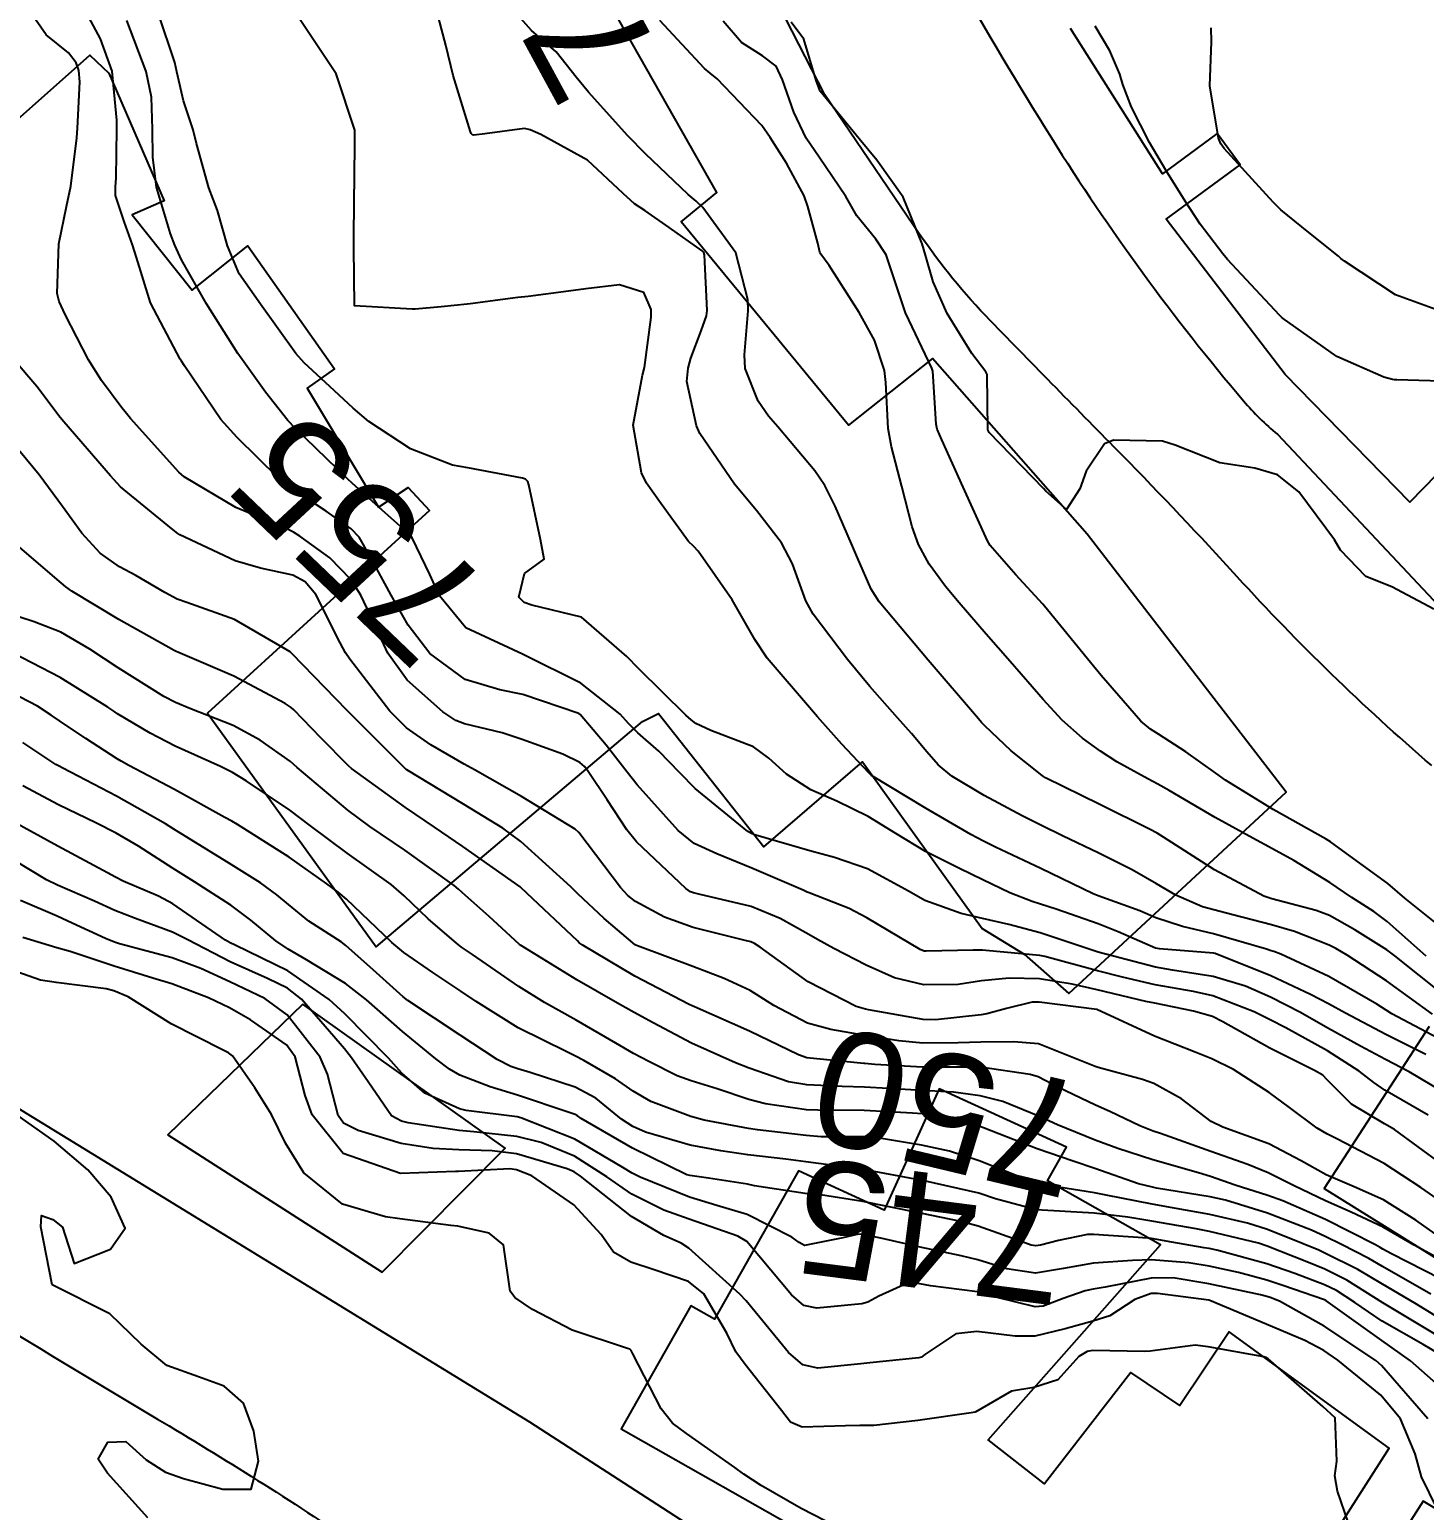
# Model space of a CAD drawing. Header units: metres. Extents: x 318500 to 325275, y 7408834 to 7428799.
# Drawn here: x 321124.9 to 321173.1, y 7409571.8 to 7409623 of the extents above; entities that cross this region are included whole.
import ezdxf
from ezdxf.enums import TextEntityAlignment as Align

# ---------------------------------------------------------------- set-up
doc = ezdxf.new("R2010")
doc.units = ezdxf.units.M
doc.header["$MEASUREMENT"] = 0
for name, color, linetype in [('Cotas', 45, 'Continuous'), ('Curvas de Nivel 1m', 11, 'Continuous'), ('Curvas de Nivel 5m', 15, 'Continuous'), ('Edificações', 30, 'Continuous'), ('Hidrografia', 140, 'Continuous'), ('Vias Primárias', 230, 'Continuous')]:
    doc.layers.add(name, color=color, linetype=linetype)
doc.styles.add('ARIAL', font='arial.ttf')

msp = doc.modelspace()

# ---------------------------------------------------------------- linework, layer by layer
at = {"layer": 'Curvas de Nivel 1m', "flags": 128}
for points, elevation in [([(321173.702, 7409583.724), (321172.067, 7409584.927), (321171.722, 7409585.126), (321170.581, 7409585.8), (321169.737, 7409586.638), (321169.581, 7409586.805), (321169.298, 7409586.967), (321167.751, 7409587.735), (321166.128, 7409588.643), (321165.767, 7409588.83), (321165.115, 7409589.02), (321163.774, 7409589.288), (321163.464, 7409589.355), (321161.78, 7409589.755), (321160.914, 7409589.948), (321159.786, 7409590.132), (321158.732, 7409590.159), (321157.784, 7409590.06), (321156.972, 7409589.943), (321155.782, 7409589.923), (321154.774, 7409590.172), (321153.792, 7409590.603), (321152.667, 7409591.187), (321152.105, 7409591.498), (321151.805, 7409591.664), (321150.812, 7409592.217), (321149.814, 7409592.63), (321148.005, 7409593.062), (321147.819, 7409593.107), (321147.713, 7409593.145), (321147.549, 7409593.254), (321145.844, 7409594.868), (321145.509, 7409595.285), (321144.836, 7409596.325), (321144.172, 7409597.306), (321144.047, 7409597.473), (321143.883, 7409597.619), (321143.304, 7409597.898), (321141.891, 7409598.408), (321141.198, 7409598.646), (321139.896, 7409598.95), (321139.598, 7409599.065), (321139.151, 7409599.371), (321137.916, 7409600.458), (321137.242, 7409601.397), (321136.635, 7409602.717), (321136.315, 7409603.406), (321135.965, 7409603.944), (321135.238, 7409604.687), (321134.207, 7409605.437), (321133.982, 7409605.581), (321133.704, 7409605.724), (321131.995, 7409606.437), (321130.206, 7409607.488), (321130.013, 7409607.657), (321128.341, 7409609.515), (321128.204, 7409609.68), (321128.044, 7409609.883), (321127.342, 7409610.82), (321126.898, 7409611.537), (321126.083, 7409613.106), (321125.876, 7409613.553), (321125.815, 7409613.834), (321125.862, 7409615.554), (321126.133, 7409616.839), (321126.277, 7409617.548), (321126.493, 7409619.217), (321126.517, 7409619.545), (321126.59, 7409621.149), (321126.558, 7409621.545), (321126.465, 7409621.808), (321126.206, 7409622.156), (321125.43, 7409622.779), (321124.881, 7409623.57)], 754), ([(321173.147, 7409587.518), (321171.759, 7409588.207), (321170.363, 7409588.951), (321169.775, 7409589.271), (321169.16, 7409589.589), (321167.789, 7409590.241), (321165.862, 7409591.009), (321165.8, 7409591.024), (321163.931, 7409591.167), (321163.802, 7409591.199), (321162.511, 7409591.764), (321161.81, 7409592.031), (321160.358, 7409592.541), (321159.816, 7409592.717), (321159.526, 7409592.804), (321158.764, 7409593.106), (321157.827, 7409593.557), (321157.021, 7409593.944), (321155.841, 7409594.536), (321154.82, 7409595.16), (321153.859, 7409595.753), (321152.773, 7409596.28), (321151.872, 7409596.668), (321151.032, 7409597.213), (321150.427, 7409597.764), (321149.889, 7409598.16), (321148.42, 7409598.72), (321147.897, 7409598.966), (321147.736, 7409599.09), (321147.552, 7409599.255), (321145.924, 7409600.857), (321145.514, 7409601.286), (321143.95, 7409602.639), (321142.229, 7409603.054), (321141.957, 7409603.151), (321141.778, 7409603.333), (321141.968, 7409604.15), (321142.652, 7409604.644), (321142.532, 7409605.324), (321142.121, 7409607.216), (321142.092, 7409607.329), (321142.011, 7409607.409), (321141.901, 7409607.442), (321140.017, 7409607.799), (321139.488, 7409607.898), (321138.026, 7409608.462), (321136.595, 7409609.404), (321136.045, 7409609.863), (321135.242, 7409610.613), (321134.349, 7409611.436), (321134.065, 7409611.755), (321132.837, 7409613.459), (321132.106, 7409614.517), (321131.7, 7409615.476), (321131.354, 7409616.703), (321131.052, 7409617.486), (321130.634, 7409619.022), (321130.509, 7409619.495), (321130.185, 7409620.492), (321129.948, 7409621.503), (321129.883, 7409621.823), (321129.315, 7409623.509)], 757), ([(321173.733, 7409586.229), (321172.569, 7409586.922), (321171.746, 7409587.35), (321170.89, 7409587.806), (321169.762, 7409588.433), (321168.81, 7409588.974), (321167.778, 7409589.5), (321166.905, 7409589.877), (321165.788, 7409590.217), (321164.389, 7409590.433), (321163.792, 7409590.539), (321161.811, 7409591.059), (321161.775, 7409591.07), (321159.806, 7409591.73), (321158.722, 7409592.019), (321157.811, 7409592.221), (321157.071, 7409592.39), (321155.817, 7409592.847), (321155.272, 7409593.155), (321153.831, 7409593.936), (321152.699, 7409594.325), (321151.84, 7409594.562), (321149.972, 7409595.104), (321149.849, 7409595.148), (321149.702, 7409595.231), (321147.872, 7409596.713), (321147.34, 7409597.258), (321146.623, 7409598.004), (321145.894, 7409598.636), (321145.574, 7409598.962), (321145.278, 7409599.289), (321143.916, 7409600.364), (321141.974, 7409601.33), (321141.93, 7409601.349), (321141.899, 7409601.362), (321139.944, 7409602.27), (321139.035, 7409603.374), (321138.704, 7409604.116), (321138.084, 7409605.388), (321137.982, 7409605.512), (321137.056, 7409606.338), (321136.008, 7409607.28), (321135.864, 7409607.412), (321134.036, 7409609.174), (321133.792, 7409609.444), (321133.014, 7409610.42), (321132.264, 7409611.467), (321132.064, 7409611.762), (321130.971, 7409613.481), (321130.112, 7409614.995), (321129.879, 7409615.502), (321129.73, 7409615.898), (321129.245, 7409617.509), (321129.114, 7409618.552), (321129.106, 7409619.511), (321129.072, 7409620.626), (321128.891, 7409621.513), (321128.218, 7409623.276)], 756), ([(321173.756, 7409587.983), (321171.97, 7409588.928), (321171.772, 7409589.05), (321171.454, 7409589.256), (321169.789, 7409590.215), (321168.133, 7409590.985), (321167.893, 7409591.081), (321167.801, 7409591.105), (321167.637, 7409591.156), (321165.807, 7409591.687), (321164.725, 7409591.942), (321163.812, 7409592.249), (321163.25, 7409592.484), (321161.819, 7409593.002), (321161.644, 7409593.072), (321159.833, 7409593.946), (321158.267, 7409594.69), (321157.847, 7409594.894), (321157.412, 7409595.127), (321155.863, 7409596.029), (321153.972, 7409597.169), (321153.923, 7409597.212), (321153.881, 7409597.254), (321152.952, 7409598.245), (321152.112, 7409599.197), (321151.904, 7409599.441), (321150.364, 7409601.223), (321149.94, 7409601.87), (321149.158, 7409603.238), (321147.977, 7409604.928), (321147.818, 7409605.092), (321147.647, 7409605.255), (321146.705, 7409606.563), (321146.196, 7409607.277), (321146.015, 7409607.636), (321145.726, 7409609.285), (321146.057, 7409611.004), (321146.124, 7409611.279), (321146.351, 7409613.011), (321146.35, 7409613.276), (321146.099, 7409613.872), (321145.26, 7409614.136), (321144.1, 7409613.996), (321143.498, 7409613.917), (321142.096, 7409613.733), (321141.741, 7409613.69), (321140.092, 7409613.476), (321139.986, 7409613.467), (321139.09, 7409613.375), (321138.188, 7409613.289), (321138.088, 7409613.287), (321136.09, 7409613.41), (321136.072, 7409615.411), (321136.084, 7409617.365), (321136.086, 7409617.421), (321136.091, 7409617.47), (321136.11, 7409619.421), (321136.107, 7409619.485), (321135.456, 7409621.427), (321134.219, 7409623.294)], 758), ([(321173.377, 7409588.914), (321171.787, 7409590.061), (321170.425, 7409590.951), (321170.031, 7409591.185), (321169.803, 7409591.301), (321168.605, 7409591.775), (321167.81, 7409592.006), (321166.47, 7409592.346), (321165.815, 7409592.515), (321165.425, 7409592.625), (321164.504, 7409593.03), (321163.826, 7409593.424), (321162.988, 7409593.898), (321161.841, 7409594.48), (321160.586, 7409595.083), (321159.855, 7409595.432), (321159.191, 7409595.77), (321157.87, 7409596.471), (321156.758, 7409597.137), (321156.279, 7409597.54), (321155.888, 7409597.986), (321155.355, 7409598.616), (321154.877, 7409599.16), (321153.916, 7409600.249), (321153.147, 7409601.182), (321151.953, 7409602.748), (321151.709, 7409603.204), (321151.243, 7409604.481), (321150.865, 7409605.217), (321149.996, 7409606.328), (321149.24, 7409607.238), (321148.036, 7409608.991), (321147.921, 7409609.252), (321147.585, 7409610.786), (321147.629, 7409611.256), (321147.722, 7409611.599), (321148.079, 7409612.54), (321148.271, 7409613.065), (321148.292, 7409613.248), (321148.195, 7409615.173), (321148.176, 7409615.249), (321148.121, 7409615.31), (321146.972, 7409616.111), (321146.134, 7409616.703), (321145.782, 7409616.931), (321145.386, 7409617.291), (321144.157, 7409618.445), (321142.542, 7409619.334), (321142.172, 7409619.492), (321141.977, 7409619.538), (321140.599, 7409619.356), (321140.221, 7409619.307), (321140.169, 7409619.318), (321140.131, 7409619.361), (321140.105, 7409619.427), (321139.506, 7409621.37), (321139.251, 7409622.415), (321138.996, 7409623.378)], 759), ([(321173.156, 7409590.916), (321171.812, 7409592.122), (321171.343, 7409592.465), (321170.583, 7409592.949), (321169.828, 7409593.465), (321168.586, 7409594.231), (321167.845, 7409594.634), (321167.165, 7409594.997), (321165.861, 7409595.713), (321164.264, 7409596.645), (321163.877, 7409596.866), (321163.533, 7409597.045), (321162.465, 7409597.641), (321161.889, 7409598.009), (321161.273, 7409598.455), (321160.566, 7409599.083), (321159.911, 7409599.794), (321158.767, 7409601.107), (321157.944, 7409602.052), (321157.003, 7409603.134), (321156.53, 7409603.706), (321155.973, 7409604.476), (321155.596, 7409605.154), (321155.384, 7409605.761), (321155.025, 7409607.16), (321154.665, 7409608.529), (321154.551, 7409609.165), (321154.468, 7409610.753), (321154.421, 7409611.166), (321154.076, 7409612.221), (321153.547, 7409613.178), (321152.506, 7409614.803), (321152.22, 7409615.198), (321152.188, 7409615.267), (321152.124, 7409615.568), (321151.778, 7409616.847), (321151.645, 7409617.207), (321151.037, 7409618.336), (321150.473, 7409619.225), (321150.176, 7409619.646), (321148.635, 7409621.253), (321148.393, 7409621.448), (321148.204, 7409621.615), (321146.656, 7409623.276)], 761), ([(321173.809, 7409591.817), (321172.421, 7409592.924), (321171.828, 7409593.434), (321170.146, 7409594.655), (321169.849, 7409594.868), (321169.703, 7409594.962), (321167.865, 7409595.986), (321166.218, 7409597.007), (321165.882, 7409597.244), (321164.851, 7409597.987), (321163.896, 7409598.592), (321163.621, 7409598.768), (321163.288, 7409599.049), (321161.923, 7409600.622), (321161.549, 7409601.074), (321159.959, 7409603.02), (321159.898, 7409603.091), (321158.97, 7409604.105), (321158.083, 7409605.118), (321157.982, 7409605.282), (321157.143, 7409607.133), (321156.403, 7409608.776), (321156.25, 7409609.147), (321156.214, 7409609.32), (321156.1, 7409611.149), (321156.062, 7409611.254), (321155.148, 7409613.159), (321154.662, 7409614.615), (321154.484, 7409615.166), (321154.125, 7409615.708), (321153.471, 7409616.518), (321153.082, 7409617.186), (321152.16, 7409618.548), (321151.715, 7409619.207), (321151.292, 7409620.105), (321150.902, 7409621.219), (321150.678, 7409621.696), (321150.208, 7409622.057), (321149.48, 7409622.508), (321148.845, 7409623.251)], 762), ([(321173.427, 7409602.915), (321171.968, 7409603.687), (321171.072, 7409604.045), (321170.2, 7409604.957), (321169.985, 7409605.315), (321168.757, 7409606.979), (321168.019, 7409607.564), (321167.228, 7409607.792), (321166.025, 7409607.978), (321164.48, 7409608.587), (321164.035, 7409608.731), (321162.344, 7409608.757), (321162.033, 7409608.629), (321161.401, 7409607.695), (321161.175, 7409607.078), (321160.716, 7409606.367), (321160.009, 7409606.999), (321159.923, 7409607.091), (321158.039, 7409609.021), (321158.003, 7409609.121), (321157.971, 7409611.033), (321157.932, 7409611.122), (321157.443, 7409611.755), (321156.59, 7409613.143), (321156.106, 7409614.231), (321155.839, 7409615.153), (321155.728, 7409615.55), (321155.073, 7409617.161), (321154.159, 7409618.448), (321153.544, 7409619.179), (321152.194, 7409620.831), (321152.055, 7409621.202), (321151.636, 7409622.63), (321151.197, 7409623.215)], 763), ([(321174.059, 7409610.788), (321172.146, 7409610.843), (321172.059, 7409610.85), (321171.989, 7409610.861), (321171.692, 7409610.936), (321170.07, 7409611.649), (321168.181, 7409612.989), (321168.091, 7409613.079), (321166.29, 7409615.008), (321166.122, 7409615.203), (321165.343, 7409616.233), (321164.827, 7409617.03), (321164.156, 7409618.099), (321163.586, 7409619.049), (321162.969, 7409620.278), (321162.671, 7409621.063), (321162.56, 7409621.421), (321162.212, 7409622.226), (321161.711, 7409623.075)], 764), ([(321173.683, 7409582.421), (321172.968, 7409582.917), (321171.702, 7409583.747), (321170.065, 7409584.605), (321169.717, 7409584.771), (321169.393, 7409584.965), (321168.433, 7409585.686), (321167.732, 7409586.209), (321166.491, 7409587.002), (321165.745, 7409587.372), (321165.166, 7409587.601), (321163.757, 7409588.154), (321161.77, 7409589.07), (321159.774, 7409589.332), (321159.535, 7409589.332), (321158.643, 7409589.107), (321157.96, 7409588.924), (321157.767, 7409588.892), (321156.193, 7409588.714), (321155.764, 7409588.727), (321153.875, 7409589.062), (321153.769, 7409589.084), (321153.442, 7409589.175), (321151.782, 7409590.03), (321150.129, 7409591.225), (321149.93, 7409591.356), (321149.802, 7409591.412), (321149.563, 7409591.472), (321147.807, 7409591.908), (321146.812, 7409592.267), (321145.815, 7409592.811), (321145.552, 7409593.018), (321145.297, 7409593.288), (321143.848, 7409595.2), (321143.728, 7409595.311), (321141.867, 7409596.437), (321140.267, 7409597.354), (321140.011, 7409597.488), (321139.882, 7409597.557), (321138.736, 7409598.225), (321137.894, 7409598.816), (321137.313, 7409599.396), (321135.927, 7409601.193), (321135.778, 7409601.412), (321135.597, 7409601.753), (321134.756, 7409603.428), (321134.39, 7409603.859), (321133.966, 7409604.088), (321132.846, 7409604.334), (321131.971, 7409604.584), (321130.048, 7409605.489), (321129.981, 7409605.536), (321129.765, 7409605.712), (321128.004, 7409607.151), (321127.654, 7409607.525), (321126.038, 7409609.393), (321125.911, 7409609.551), (321125.104, 7409610.613), (321124.294, 7409611.576)], 753), ([(321173.664, 7409581.182), (321172.8, 7409581.792), (321171.683, 7409582.491), (321170.668, 7409582.945), (321169.696, 7409583.351), (321168.838, 7409583.838), (321167.712, 7409584.43), (321166.123, 7409585.006), (321165.722, 7409585.203), (321164.694, 7409585.99), (321163.735, 7409586.519), (321163.347, 7409586.657), (321161.816, 7409587.069), (321161.74, 7409587.09), (321161.706, 7409587.105), (321159.752, 7409587.888), (321158.896, 7409587.959), (321157.752, 7409587.94), (321156.967, 7409587.916), (321155.751, 7409587.908), (321154.915, 7409587.996), (321153.755, 7409588.177), (321152.564, 7409588.382), (321151.761, 7409588.604), (321150.599, 7409589.218), (321149.778, 7409589.731), (321148.88, 7409590.142), (321147.79, 7409590.557), (321145.878, 7409591.279), (321145.821, 7409591.3), (321145.8, 7409591.313), (321144.731, 7409592.218), (321143.818, 7409593.074), (321143.572, 7409593.312), (321141.843, 7409594.884), (321141.225, 7409595.339), (321139.862, 7409596.169), (321137.909, 7409597.36), (321137.88, 7409597.377), (321135.899, 7409599.353), (321135.871, 7409599.381), (321135.842, 7409599.411), (321133.929, 7409601.386), (321133.867, 7409601.441), (321131.946, 7409602.556), (321130.291, 7409603.151), (321129.957, 7409603.269), (321129.531, 7409603.496), (321128.531, 7409604.077), (321127.969, 7409604.382), (321127.298, 7409604.854), (321126.659, 7409605.54), (321125.994, 7409606.467), (321125.182, 7409607.558), (321124.031, 7409608.959)], 752), ([(321173.655, 7409580.433), (321172.743, 7409580.919), (321171.669, 7409581.55), (321170.559, 7409582.064), (321169.682, 7409582.453), (321168.595, 7409582.976), (321167.696, 7409583.421), (321166.986, 7409583.712), (321165.707, 7409584.166), (321163.968, 7409584.784), (321163.717, 7409584.866), (321163.256, 7409585.047), (321162.212, 7409585.549), (321161.727, 7409585.765), (321160.441, 7409586.375), (321159.737, 7409586.741), (321159.467, 7409586.824), (321157.74, 7409587.083), (321157.702, 7409587.083), (321155.739, 7409587.079), (321154.085, 7409587.167), (321153.74, 7409587.202), (321153.707, 7409587.204), (321151.743, 7409587.407), (321151.445, 7409587.504), (321149.756, 7409588.33), (321147.856, 7409589.162), (321147.769, 7409589.2), (321147.668, 7409589.252), (321145.784, 7409590.23), (321143.968, 7409591.307), (321143.869, 7409591.377), (321143.801, 7409591.443), (321142.062, 7409593.083), (321141.82, 7409593.311), (321139.84, 7409594.711), (321138.865, 7409595.375), (321137.86, 7409596.055), (321135.988, 7409597.409), (321135.881, 7409597.502), (321134.934, 7409598.468), (321133.991, 7409599.439), (321133.901, 7409599.518), (321133.695, 7409599.651), (321131.917, 7409600.603), (321129.989, 7409601.43), (321129.929, 7409601.456), (321129.859, 7409601.491), (321127.946, 7409602.556), (321126.317, 7409603.545), (321126.108, 7409603.694), (321125.963, 7409603.822), (321124.356, 7409605.187)], 751), ([(321173.322, 7409579.235), (321171.653, 7409580.192), (321171.176, 7409580.458), (321170.231, 7409580.951), (321169.664, 7409581.227), (321169.193, 7409581.441), (321167.676, 7409582.029), (321166.212, 7409582.475), (321165.684, 7409582.591), (321163.827, 7409582.899), (321163.688, 7409582.926), (321163.209, 7409583.047), (321161.698, 7409583.57), (321160.946, 7409583.833), (321159.707, 7409584.256), (321157.852, 7409584.984), (321157.719, 7409585.031), (321157.402, 7409585.125), (321156.014, 7409585.437), (321155.723, 7409585.465), (321155.39, 7409585.487), (321153.724, 7409585.587), (321152.124, 7409585.594), (321151.724, 7409585.609), (321150.314, 7409585.809), (321149.727, 7409585.965), (321148.642, 7409586.33), (321147.734, 7409586.603), (321147.259, 7409586.78), (321146.268, 7409587.272), (321145.744, 7409587.553), (321145.133, 7409587.905), (321143.761, 7409588.707), (321142.668, 7409589.321), (321141.778, 7409589.864), (321140.176, 7409590.972), (321139.798, 7409591.235), (321139.626, 7409591.363), (321138.638, 7409592.208), (321137.816, 7409593.007), (321137.365, 7409593.395), (321135.836, 7409594.479), (321134.575, 7409595.429), (321133.858, 7409595.97), (321132.352, 7409596.984), (321131.877, 7409597.266), (321131.458, 7409597.474), (321129.887, 7409598.179), (321129.021, 7409598.633), (321127.898, 7409599.303), (321127.766, 7409599.389), (321127.563, 7409599.525), (321125.915, 7409600.56), (321123.958, 7409601.57)], 749), ([(321173.632, 7409578.392), (321172.77, 7409578.919), (321171.646, 7409579.579), (321170.79, 7409580.082), (321169.657, 7409580.652), (321169.441, 7409580.747), (321168.9, 7409580.971), (321167.667, 7409581.469), (321166.983, 7409581.685), (321165.675, 7409581.982), (321164.511, 7409582.194), (321163.68, 7409582.345), (321162.089, 7409582.659), (321161.685, 7409582.731), (321159.73, 7409583.049), (321159.689, 7409583.057), (321159.586, 7409583.092), (321157.701, 7409583.846), (321156.669, 7409584.172), (321155.708, 7409584.379), (321154.253, 7409584.623), (321153.712, 7409584.67), (321152.229, 7409584.675), (321151.713, 7409584.712), (321150.03, 7409584.91), (321149.716, 7409584.959), (321148.182, 7409585.245), (321147.721, 7409585.37), (321146.348, 7409585.892), (321145.73, 7409586.253), (321145.123, 7409586.678), (321144.025, 7409587.306), (321143.742, 7409587.458), (321143.46, 7409587.597), (321141.757, 7409588.438), (321140.304, 7409589.352), (321139.775, 7409589.713), (321138.808, 7409590.351), (321137.795, 7409591.05), (321137.386, 7409591.394), (321135.815, 7409592.89), (321135.529, 7409593.126), (321135.137, 7409593.42), (321133.834, 7409594.341), (321132.05, 7409595.467), (321131.852, 7409595.581), (321131.61, 7409595.716), (321129.868, 7409596.677), (321128.293, 7409597.514), (321128.02, 7409597.657), (321127.882, 7409597.744), (321126.803, 7409598.45), (321125.895, 7409599.056), (321125.601, 7409599.257), (321125.126, 7409599.558), (321123.909, 7409600.197)], 748), ([(321173.623, 7409577.75), (321171.654, 7409578.93), (321170.414, 7409579.715), (321169.651, 7409580.098), (321169.032, 7409580.347), (321167.659, 7409580.895), (321167.36, 7409580.993), (321165.666, 7409581.393), (321165.198, 7409581.486), (321163.671, 7409581.752), (321162.837, 7409581.888), (321161.674, 7409582.03), (321160.668, 7409582.087), (321159.676, 7409582.142), (321158.267, 7409582.526), (321157.684, 7409582.718), (321155.8, 7409583.148), (321155.69, 7409583.174), (321155.664, 7409583.177), (321153.696, 7409583.54), (321153.277, 7409583.596), (321151.699, 7409583.81), (321151.016, 7409583.894), (321149.702, 7409584.045), (321148.762, 7409584.182), (321147.707, 7409584.383), (321146.154, 7409584.833), (321145.716, 7409585.027), (321145.332, 7409585.286), (321144.44, 7409586.012), (321143.731, 7409586.388), (321142.164, 7409586.898), (321141.737, 7409587.021), (321141.504, 7409587.1), (321141.023, 7409587.341), (321139.752, 7409588.188), (321137.941, 7409589.387), (321137.772, 7409589.517), (321136.736, 7409590.451), (321135.798, 7409591.286), (321135.627, 7409591.413), (321134.509, 7409592.132), (321133.813, 7409592.7), (321133.413, 7409593.043), (321132.844, 7409593.455), (321131.829, 7409594.088), (321130.296, 7409595.033), (321129.847, 7409595.313), (321129.552, 7409595.494), (321127.864, 7409596.447), (321126.005, 7409597.421), (321125.879, 7409597.486), (321125.764, 7409597.551), (321124.628, 7409598.303)], 747), ([(321173.614, 7409577.157), (321173.049, 7409577.486), (321171.631, 7409578.302), (321170.688, 7409578.944), (321170.053, 7409579.362), (321169.646, 7409579.558), (321168.616, 7409579.942), (321167.653, 7409580.275), (321165.913, 7409580.752), (321165.658, 7409580.81), (321165.484, 7409580.838), (321164.367, 7409581.029), (321163.662, 7409581.151), (321163.537, 7409581.167), (321161.663, 7409581.298), (321161.446, 7409581.29), (321160.44, 7409581.082), (321159.823, 7409580.924), (321159.658, 7409580.9), (321159.493, 7409580.927), (321159.021, 7409581.1), (321157.667, 7409581.577), (321157.06, 7409581.739), (321155.673, 7409582.028), (321154.584, 7409582.253), (321153.679, 7409582.438), (321152.207, 7409582.668), (321151.683, 7409582.716), (321149.933, 7409582.98), (321149.687, 7409583.029), (321148.342, 7409583.243), (321147.691, 7409583.328), (321147.582, 7409583.362), (321145.705, 7409584.279), (321143.938, 7409585.307), (321143.809, 7409585.397), (321143.721, 7409585.441), (321143.517, 7409585.517), (321141.728, 7409586.111), (321140.782, 7409586.396), (321139.734, 7409586.803), (321139.38, 7409587.008), (321138.901, 7409587.373), (321137.754, 7409588.312), (321136.509, 7409589.403), (321135.778, 7409589.975), (321134.431, 7409590.79), (321133.796, 7409591.162), (321133.371, 7409591.446), (321132.51, 7409592.163), (321131.812, 7409592.68), (321130.56, 7409593.483), (321129.827, 7409593.954), (321128.627, 7409594.719), (321127.845, 7409595.177), (321127.15, 7409595.531), (321125.859, 7409596.151), (321124.617, 7409596.814)], 746), ([(321173.218, 7409574.914), (321171.608, 7409576.769), (321171.418, 7409576.933), (321169.627, 7409578.125), (321168.081, 7409578.983), (321167.764, 7409579.111), (321167.642, 7409579.152), (321167.423, 7409579.212), (321165.646, 7409579.582), (321164.41, 7409579.791), (321163.647, 7409579.787), (321162.055, 7409579.475), (321161.643, 7409579.403), (321161.365, 7409579.35), (321160.608, 7409579.08), (321159.908, 7409578.815), (321159.635, 7409578.79), (321158.318, 7409579.11), (321157.797, 7409579.273), (321157.642, 7409579.307), (321156.015, 7409579.516), (321155.644, 7409579.583), (321155.202, 7409579.597), (321154.223, 7409579.164), (321153.85, 7409578.955), (321153.636, 7409578.897), (321152.082, 7409578.745), (321151.635, 7409578.84), (321151.206, 7409579.207), (321150.494, 7409580.063), (321149.658, 7409581.052), (321149.35, 7409581.233), (321147.669, 7409581.82), (321146.797, 7409582.139), (321145.681, 7409582.689), (321144.818, 7409583.293), (321143.7, 7409584.007), (321142.549, 7409584.48), (321141.71, 7409584.687), (321140.219, 7409584.846), (321139.713, 7409584.888), (321137.95, 7409585.153), (321137.717, 7409585.207), (321137.377, 7409585.393), (321136.565, 7409586.568), (321135.986, 7409587.408), (321135.745, 7409587.713), (321134.257, 7409589.433), (321133.775, 7409589.806), (321133.086, 7409590.145), (321131.789, 7409590.725), (321130.332, 7409591.485), (321129.803, 7409591.75), (321128.514, 7409592.217), (321127.81, 7409592.494), (321127.102, 7409592.819), (321125.818, 7409593.371), (321125.44, 7409593.554), (321123.834, 7409594.522)], 744), ([(321173.543, 7409571.802), (321172.992, 7409572.916), (321172.776, 7409573.71), (321172.27, 7409574.923), (321171.592, 7409575.738), (321170.106, 7409576.953), (321169.615, 7409577.281), (321168.962, 7409577.628), (321167.628, 7409578.194), (321165.68, 7409579.01), (321165.64, 7409579.019), (321163.863, 7409579.258), (321163.642, 7409579.254), (321163.082, 7409579.048), (321162.213, 7409578.479), (321161.628, 7409578.296), (321160.675, 7409578.029), (321159.62, 7409577.774), (321158.941, 7409577.779), (321157.622, 7409577.934), (321156.896, 7409577.856), (321155.819, 7409577.147), (321155.702, 7409577.055), (321155.608, 7409577.027), (321153.921, 7409576.851), (321153.605, 7409576.817), (321152.124, 7409576.671), (321151.604, 7409576.784), (321151.104, 7409577.208), (321149.637, 7409579.001), (321149.426, 7409579.232), (321147.656, 7409580.819), (321147.396, 7409580.992), (321146.789, 7409581.263), (321145.67, 7409581.915), (321143.914, 7409583.307), (321143.692, 7409583.46), (321143.446, 7409583.56), (321141.701, 7409584.082), (321140.855, 7409584.19), (321139.703, 7409584.216), (321138.811, 7409584.266), (321137.706, 7409584.44), (321136.223, 7409584.894), (321135.716, 7409585.138), (321135.531, 7409585.413), (321135.156, 7409586.84), (321134.906, 7409587.423), (321133.762, 7409588.892), (321132.991, 7409589.452), (321131.778, 7409590.031), (321130.777, 7409590.488), (321129.79, 7409590.856), (321127.971, 7409591.344), (321127.798, 7409591.398), (321127.477, 7409591.525), (321126.326, 7409592.063), (321125.807, 7409592.298), (321124.538, 7409592.838)], 743), ([(321170.601, 7409570.944), (321170.087, 7409572.417), (321169.999, 7409572.953), (321170.065, 7409573.453), (321170.006, 7409574.954), (321169.586, 7409575.349), (321167.698, 7409576.989), (321167.611, 7409577.037), (321167.542, 7409577.06), (321165.616, 7409577.414), (321165.167, 7409577.466), (321163.613, 7409577.259), (321163.413, 7409577.243), (321161.613, 7409577.28), (321161.434, 7409577.251), (321161.148, 7409577.075), (321160.416, 7409576.264), (321159.594, 7409576.007), (321158.816, 7409575.877), (321157.581, 7409575.16), (321157.555, 7409575.146), (321157.416, 7409575.122), (321155.577, 7409574.863), (321154.05, 7409574.69), (321153.575, 7409574.687), (321153.072, 7409574.675), (321151.574, 7409574.633), (321151.176, 7409574.806), (321150.86, 7409575.211), (321149.603, 7409576.793), (321149.283, 7409577.233), (321148.973, 7409577.883), (321148.179, 7409579.245), (321147.644, 7409579.664), (321146.454, 7409580.074), (321145.651, 7409580.332), (321145.053, 7409580.688), (321144.62, 7409581.296), (321143.675, 7409582.32), (321142.226, 7409583.325), (321141.693, 7409583.535), (321141.464, 7409583.563), (321139.692, 7409583.472), (321139.585, 7409583.468), (321137.69, 7409583.405), (321135.7, 7409584.1), (321134.624, 7409585.426), (321134.391, 7409586.095), (321134.04, 7409587.435), (321133.746, 7409587.851), (321132.502, 7409588.715), (321131.765, 7409589.135), (321131.047, 7409589.477), (321129.777, 7409589.957), (321129.122, 7409590.158), (321127.786, 7409590.578), (321126.261, 7409591.075), (321125.795, 7409591.208), (321124.617, 7409591.562)], 742), ([(321152.778, 7409571.181), (321151.539, 7409571.818), (321150.161, 7409572.611), (321149.557, 7409573.004), (321149.251, 7409573.233), (321147.572, 7409574.415), (321147.09, 7409574.772), (321146.701, 7409575.263), (321145.721, 7409577.165), (321145.657, 7409577.279), (321145.611, 7409577.328), (321145.538, 7409577.355), (321143.62, 7409577.981), (321142.255, 7409578.7), (321141.637, 7409579.12), (321141.477, 7409579.332), (321141.252, 7409580.932), (321140.748, 7409581.344), (321139.663, 7409581.577), (321139.42, 7409581.607), (321137.667, 7409581.839), (321137.163, 7409581.899), (321135.674, 7409582.343), (321134.336, 7409583.43), (321133.705, 7409584.456), (321133.219, 7409585.448), (321132.641, 7409586.368), (321131.876, 7409587.468), (321131.741, 7409587.57), (321131.551, 7409587.664), (321129.756, 7409588.573), (321128.268, 7409589.513), (321127.773, 7409589.725), (321127.508, 7409589.79), (321125.777, 7409590.01), (321125.239, 7409590.094), (321123.785, 7409590.599)], 741)]:
    msp.add_lwpolyline(points, dxfattribs=dict(at, elevation=elevation))
at = {"layer": 'Curvas de Nivel 5m', "flags": 128}
for points, elevation in [([(321173.223, 7409585.417), (321171.734, 7409586.29), (321171.349, 7409586.548), (321170.84, 7409586.943), (321169.75, 7409587.642), (321168.305, 7409588.439), (321167.766, 7409588.719), (321167.212, 7409588.996), (321165.778, 7409589.543), (321165.107, 7409589.693), (321163.783, 7409589.925), (321162.651, 7409590.193), (321161.79, 7409590.416), (321159.975, 7409590.911), (321159.798, 7409590.941), (321157.925, 7409591.118), (321157.809, 7409591.129), (321157.493, 7409591.125), (321155.86, 7409591.088), (321155.799, 7409591.094), (321155.662, 7409591.151), (321153.811, 7409592.249), (321153.198, 7409592.563), (321151.819, 7409593.108), (321151.754, 7409593.135), (321151.61, 7409593.203), (321149.831, 7409593.961), (321148.626, 7409594.454), (321147.844, 7409594.817), (321147.289, 7409595.258), (321145.874, 7409596.847), (321145.524, 7409597.285), (321144.803, 7409598.211), (321143.9, 7409599.279), (321143.855, 7409599.31), (321141.91, 7409599.967), (321141.122, 7409600.132), (321139.917, 7409600.488), (321138.696, 7409601.379), (321137.945, 7409602.361), (321137.356, 7409603.396), (321136.634, 7409604.743), (321136.252, 7409605.407), (321135.984, 7409605.693), (321135.114, 7409606.303), (321134.004, 7409607.036), (321133.466, 7409607.448), (321132.031, 7409608.853), (321131.469, 7409609.476), (321130.211, 7409611.336), (321130.111, 7409611.489), (321130.061, 7409611.559), (321129.04, 7409613.506), (321128.549, 7409615.078), (321128.421, 7409615.517), (321128.128, 7409616.327), (321127.83, 7409617.218), (321127.828, 7409617.525), (321127.851, 7409617.817), (321127.869, 7409619.525), (321127.871, 7409619.828), (321127.714, 7409621.527), (321127.313, 7409622.636), (321126.823, 7409623.541)], 755), ([(321173.78, 7409589.565), (321172.08, 7409590.927), (321171.802, 7409591.14), (321170.687, 7409591.825), (321169.814, 7409592.32), (321169.351, 7409592.503), (321167.819, 7409592.905), (321167.548, 7409592.993), (321165.833, 7409593.907), (321164.078, 7409595.037), (321163.852, 7409595.173), (321163.59, 7409595.308), (321161.866, 7409596.163), (321159.995, 7409597.089), (321159.923, 7409597.132), (321159.881, 7409597.162), (321158.801, 7409598.019), (321157.898, 7409598.879), (321157.78, 7409599.003), (321157.674, 7409599.123), (321155.93, 7409601.15), (321154.244, 7409603.167), (321153.964, 7409603.611), (321153.491, 7409604.693), (321153.288, 7409605.18), (321152.713, 7409606.476), (321152.366, 7409607.195), (321152.018, 7409607.704), (321150.73, 7409609.22), (321150.41, 7409609.591), (321150.049, 7409610.114), (321149.603, 7409611.235), (321149.586, 7409611.716), (321149.705, 7409613.234), (321149.701, 7409613.629), (321149.277, 7409615.238), (321148.136, 7409616.812), (321147.91, 7409617.026), (321147.639, 7409617.258), (321146.161, 7409618.659), (321145.551, 7409619.289), (321144.192, 7409620.798), (321143.765, 7409621.317), (321143.069, 7409622.188), (321142.216, 7409622.924), (321141.843, 7409623.344)], 760), ([(321173.867, 7409613.139), (321172.103, 7409613.788), (321170.328, 7409614.957), (321170.212, 7409615.049), (321170.122, 7409615.123), (321169.095, 7409615.941), (321168.137, 7409616.727), (321167.867, 7409616.993), (321166.168, 7409618.853), (321166.061, 7409619.012), (321165.979, 7409619.206), (321165.677, 7409621.018), (321165.731, 7409622.534), (321165.717, 7409623.018)], 765), ([(321173.649, 7409579.764), (321171.96, 7409580.624), (321171.659, 7409580.792), (321171.57, 7409580.842), (321171.401, 7409580.934), (321169.673, 7409581.81), (321168.202, 7409582.463), (321167.685, 7409582.647), (321166.557, 7409583.001), (321165.694, 7409583.294), (321165.282, 7409583.43), (321163.703, 7409583.878), (321162.498, 7409584.268), (321161.712, 7409584.555), (321160.411, 7409585.083), (321159.723, 7409585.399), (321158.511, 7409585.892), (321157.73, 7409586.092), (321156.81, 7409586.213), (321155.731, 7409586.275), (321154.551, 7409586.343), (321153.732, 7409586.392), (321152.96, 7409586.409), (321151.733, 7409586.465), (321151.1, 7409586.576), (321149.738, 7409587.048), (321149.265, 7409587.235), (321147.75, 7409587.912), (321146.419, 7409588.612), (321145.765, 7409588.972), (321145.193, 7409589.289), (321143.782, 7409590.096), (321141.83, 7409591.299), (321141.8, 7409591.316), (321141.784, 7409591.33), (321140.754, 7409592.29), (321139.818, 7409593.124), (321139.695, 7409593.238), (321139.538, 7409593.364), (321137.838, 7409594.578), (321136.627, 7409595.402), (321135.858, 7409595.968), (321134.113, 7409597.437), (321133.992, 7409597.549), (321133.882, 7409597.649), (321132.826, 7409598.393), (321131.894, 7409598.896), (321130.4, 7409599.485), (321129.903, 7409599.688), (321129.501, 7409599.901), (321127.92, 7409600.885), (321126.945, 7409601.535), (321125.939, 7409602.117), (321125.018, 7409602.485), (321123.949, 7409602.824)], 750), ([(321173.597, 7409576.058), (321172.616, 7409576.92), (321171.62, 7409577.623), (321169.764, 7409578.958), (321169.691, 7409579.01), (321169.641, 7409579.031), (321168.196, 7409579.533), (321167.647, 7409579.714), (321166.667, 7409579.983), (321165.652, 7409580.195), (321164.951, 7409580.318), (321163.654, 7409580.418), (321163.001, 7409580.397), (321161.652, 7409580.306), (321160.613, 7409580.117), (321159.649, 7409579.959), (321158.655, 7409580.11), (321157.653, 7409580.419), (321157.08, 7409580.555), (321155.657, 7409580.854), (321154.293, 7409581.164), (321153.662, 7409581.297), (321153.53, 7409581.304), (321152.978, 7409581.18), (321151.657, 7409580.908), (321151.467, 7409581.012), (321151.224, 7409581.207), (321149.671, 7409581.988), (321148.62, 7409582.297), (321147.68, 7409582.583), (321145.973, 7409583.276), (321145.692, 7409583.413), (321145.369, 7409583.611), (321143.709, 7409584.585), (321141.842, 7409585.329), (321141.72, 7409585.357), (321139.951, 7409585.586), (321139.723, 7409585.635), (321138.528, 7409586.178), (321137.735, 7409586.873), (321137.269, 7409587.395), (321135.763, 7409588.924), (321135.212, 7409589.418), (321133.785, 7409590.41), (321131.961, 7409591.304), (321131.799, 7409591.379), (321131.636, 7409591.472), (321129.812, 7409592.731), (321129.312, 7409592.995), (321128.094, 7409593.516), (321127.822, 7409593.654), (321127.548, 7409593.8), (321125.838, 7409594.725), (321124.297, 7409595.566)], 745), ([(321128.945, 7409571.499), (321127.553, 7409573.041), (321127.227, 7409573.525), (321127.566, 7409574.116), (321128.188, 7409574.133), (321128.891, 7409573.5), (321129.554, 7409573.079), (321130.176, 7409572.859), (321131.545, 7409572.491), (321132.514, 7409572.486), (321132.779, 7409573.452), (321132.611, 7409574.495), (321132.251, 7409575.46), (321131.589, 7409576.052), (321130.699, 7409576.374), (321129.599, 7409576.766), (321128.712, 7409577.503), (321127.626, 7409578.555), (321125.64, 7409579.55), (321125.243, 7409581.554), (321125.27, 7409581.95), (321125.664, 7409581.815), (321125.993, 7409581.545), (321126.398, 7409580.289), (321127.653, 7409580.788), (321128.16, 7409581.513), (321127.676, 7409582.588), (321126.867, 7409583.532), (321125.705, 7409584.521), (321124.222, 7409585.565)], 740)]:
    msp.add_lwpolyline(points, dxfattribs=dict(at, elevation=elevation))
at = {"layer": 'Edificações'}
for points in [[(321121.941, 7409617.633), (321126.944, 7409622.073), (321127.601, 7409621.449), (321129.516, 7409617.043), (321128.403, 7409616.559), (321130.479, 7409613.951), (321132.407, 7409615.485), (321135.407, 7409611.228), (321134.462, 7409610.562), (321136.919, 7409606.442), (321137.948, 7409607.121), (321138.69, 7409606.327), (321131.006, 7409599.324), (321136.838, 7409591.24), (321146.055, 7409599.028), (321146.607, 7409599.314), (321150.245, 7409594.702), (321153.664, 7409597.636), (321157.805, 7409591.88), (321159.257, 7409590.991), (321160.8, 7409589.63), (321168.311, 7409596.586), (321161.432, 7409605.511), (321156.085, 7409611.584), (321153.178, 7409609.28), (321147.397, 7409616.317), (321148.624, 7409617.325), (321144.262, 7409625.01)], [(321176.28, 7409610.402), (321172.593, 7409606.623), (321168.279, 7409611.034), (321164.16, 7409616.398), (321166.723, 7409618.279), (321165.927, 7409619.364), (321164.036, 7409617.977), (321160.862, 7409622.994)], [(321173.266, 7409588.487), (321169.635, 7409582.885), (321178.485, 7409577.37)], [(321170.212, 7409571.292), (321171.883, 7409573.906), (321166.35, 7409577.926), (321164.636, 7409575.377), (321162.942, 7409576.516), (321159.953, 7409572.676), (321158.009, 7409574.189), (321163.968, 7409580.938), (321160.061, 7409583.15), (321160.723, 7409584.319), (321156.317, 7409586.327), (321154.41, 7409582.14), (321151.448, 7409583.49), (321148.543, 7409578.365), (321147.731, 7409578.825), (321145.322, 7409574.573), (321153.811, 7409569.758)], [(321173.726, 7409571.67), (321173.054, 7409572.07), (321171.876, 7409570.228)]]:
    msp.add_lwpolyline(points, dxfattribs=at)
msp.add_lwpolyline([(321134.312, 7409589.257), (321129.636, 7409584.739), (321137.049, 7409579.994), (321141.307, 7409584.284)], close=True, dxfattribs=at)
at = {"layer": 'Hidrografia'}
msp.add_lwpolyline([(321068.304, 7409618.581, 0.086956), (321073.442, 7409610.371, -0.046261), (321077.081, 7409605.485, 0.061574), (321082.383, 7409598.802, -0.008887), (321086.189, 7409594.924, 0.118246), (321091.331, 7409591.575, -0.04613), (321095.05, 7409589.851, -0.073817), (321100.892, 7409585.189, 0.086112), (321107.389, 7409580.258, -0.026593), (321113.308, 7409576.786, -0.048904), (321118.98, 7409572.186, 0.054035), (321130.359, 7409563.149, -0.016293)], format="xyb", dxfattribs=at)
at = {"layer": 'Vias Primárias'}
for points in [[(321062.688, 7409746.888, -0.003971), (321065.162, 7409742.393, -0.035797), (321068.062, 7409735.961, -0.071735), (321069.811, 7409727.714, 0.000347), (321070.233, 7409721.354, -0.063373), (321069.597, 7409710.68, 0.02533), (321067.285, 7409693.718), (321066.235, 7409686.201), (321064.286, 7409672.58), (321063.702, 7409667.269, 0.019678), (321063.01, 7409657.452, -0.003758), (321062.777, 7409651.411, 0.079079), (321064.239, 7409638.389, 0.009334), (321065.597, 7409633.812), (321069.486, 7409624.824), (321071.307, 7409620.706, 0.061205), (321075.687, 7409613.373, 0.041639), (321086.003, 7409602.165, 0.056792), (321094.23, 7409596.165, -0.010973), (321107.248, 7409588.385, 0.002766), (321116.798, 7409582.464, 0.0028), (321129.683, 7409574.672, -0.014317), (321136.607, 7409570.264)], [(321173.351, 7409597.509, -0.03062), (321166.625, 7409604.036, 0.00962), (321162.64, 7409608.243, -0.001339), (321158.083, 7409612.896, -0.043588), (321155.628, 7409615.9), (321152.358, 7409620.7), (321150.776, 7409623.782), (321147.873, 7409629.638, 0.035179), (321145.677, 7409633.784, -0.062685), (321144.381, 7409636.591, 0.013546), (321142.806, 7409641.128, -0.073508), (321139.975, 7409654.118, 0.017095), (321139.519, 7409658.582, -0.026335), (321138.944, 7409665.442, -0.04754), (321139.557, 7409674.977, 0.000354), (321140.14, 7409678.623, -0.086998), (321141.914, 7409683.78, -0.011837), (321144.494, 7409688.199, 0.044717)], [(321188.82, 7409657.146), (321148.114, 7409672.277, 0.032196), (321147.06, 7409672.594, 0.533146), (321144.851, 7409670.525), (321145.636, 7409661.321, 0.007686), (321146.345, 7409654.293, 0.016882), (321146.915, 7409650.513, 0.034944), (321149.387, 7409640.962, 0.037268), (321153.722, 7409630.64, 0.021754), (321160.196, 7409619.217, 0.035955), (321166.843, 7409610.12, 0.044263), (321168.013, 7409608.964), (321175.746, 7409600.755)], [(321076.069, 7409626.185, -0.007523), (321082.673, 7409616.568, 0.085122), (321093.816, 7409604.764, 0.025899), (321101.978, 7409599.268), (321115.212, 7409591.321), (321142.148, 7409574.812), (321153.856, 7409567.247)]]:
    msp.add_lwpolyline(points, format="xyb", dxfattribs=at)

# ---------------------------------------------------------------- texts
at = {"layer": 'Cotas', "style": 'ARIAL'}
for s, rotation, p in [('760', 118.5179, (321142.798, 7409625.142, 760)), ('755', 136.2197, (321136.231, 7409605.345, 755)), ('750', 166.551, (321156.639, 7409585.539, 750)), ('745', 172.7052, (321156.046, 7409581.397, 745))]:
    msp.add_text(s, height=4, rotation=rotation, dxfattribs=at).set_placement(p, align=Align.MIDDLE_CENTER)

doc.saveas('drawing.dxf')
